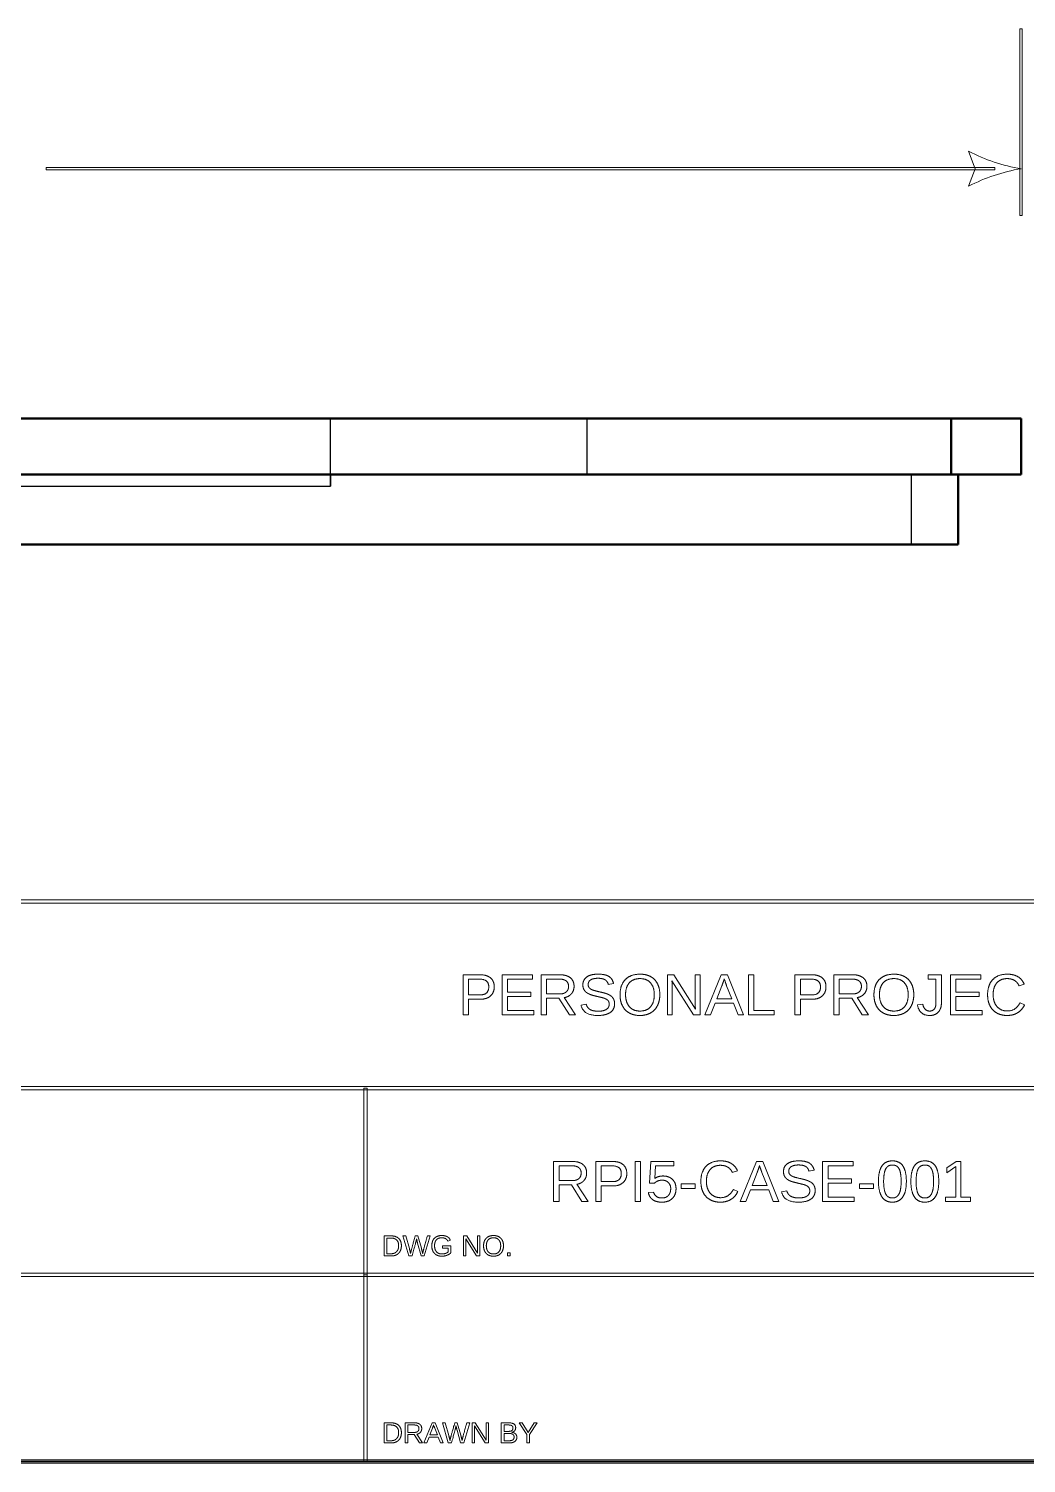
# Model space of a CAD drawing. Header units: millimetres. Extents: x 4 to 410, y 10 to 287.
# Drawn here: x 293.6 to 336.3, y 9.9 to 71.4 of the extents above; entities that cross this region are included whole.
import ezdxf

# ---------------------------------------------------------------- set-up
doc = ezdxf.new("R2010")
doc.units = ezdxf.units.MM
for name, color, linetype, lineweight in [('border', 7, 'Continuous', 35), ('dimensions', 7, 'Continuous', 13), ('hidden', 7, 'Continuous', 25), ('part', 7, 'Continuous', 50)]:
    doc.layers.add(name, color=color, linetype=linetype, lineweight=lineweight)

msp = doc.modelspace()

# ---------------------------------------------------------------- linework, layer by layer
at = {"layer": 'border'}
msp.add_line((10, 10), (410, 10), dxfattribs=at)
at = {"layer": 'dimensions'}
for p, q in [((336.15, 71.4), (336.05, 71.4)), ((336.05, 71.4), (336.05, 63.4)), ((336.15, 63.4), (336.15, 71.4)), ((333.85, 66.15), (334.131, 65.4)), ((294.311, 65.45), (294.311, 65.35)), ((334.975, 65.45), (294.311, 65.45)), ((294.311, 65.35), (334.975, 65.35)), ((334.131, 65.4), (333.85, 64.65)), ((334.975, 65.35), (334.975, 65.45)), ((336.05, 63.4), (336.15, 63.4)), ((410, 34.075), (240, 34.075)), ((240, 33.925), (410, 33.925)), ((312.189, 30.859), (312.189, 29.139)), ((312.913, 30.859), (312.189, 30.859)), ((313.856, 30.859), (313.856, 29.139)), ((315.161, 30.859), (313.856, 30.859)), ((315.161, 30.669), (315.161, 30.859)), ((315.524, 30.859), (315.524, 29.139)), ((316.333, 30.859), (315.524, 30.859)), ((320.941, 30.859), (320.941, 29.139)), ((321.212, 30.859), (320.941, 30.859)), ((322.142, 29.385), (321.212, 30.859)), ((322.128, 30.859), (322.128, 29.731)), ((322.338, 30.859), (322.128, 30.859)), ((322.338, 29.139), (322.338, 30.859)), ((323.248, 30.859), (322.546, 29.139)), ((323.513, 30.859), (323.248, 30.859)), ((324.204, 29.139), (323.513, 30.859)), ((324.414, 30.859), (324.414, 29.139)), ((324.647, 30.859), (324.414, 30.859)), ((324.647, 29.33), (324.647, 30.859)), ((326.406, 30.859), (326.406, 29.139)), ((327.13, 30.859), (326.406, 30.859)), ((328.074, 30.859), (328.074, 29.139)), ((328.883, 30.859), (328.074, 30.859)), ((332.12, 30.859), (332.12, 30.669)), ((332.683, 30.859), (332.12, 30.859)), ((332.683, 29.652), (332.683, 30.859)), ((333.074, 30.859), (333.074, 29.139)), ((334.379, 30.859), (333.074, 30.859)), ((334.379, 30.669), (334.379, 30.859)), ((312.422, 30.673), (312.885, 30.673)), ((312.422, 29.994), (312.422, 30.673)), ((314.089, 30.669), (315.161, 30.669)), ((314.089, 30.117), (314.089, 30.669)), ((315.757, 30.673), (316.31, 30.673)), ((315.757, 30.038), (315.757, 30.673)), ((318.407, 30.449), (318.636, 30.49)), ((321.136, 30.604), (322.057, 29.139)), ((321.143, 30.486), (321.136, 30.604)), ((321.149, 30.282), (321.143, 30.486)), ((321.149, 29.139), (321.149, 30.282)), ((323.057, 29.824), (323.276, 30.389)), ((323.367, 30.649), (323.378, 30.684)), ((323.378, 30.684), (323.411, 30.582)), ((323.479, 30.392), (323.7, 29.824)), ((326.639, 30.673), (327.102, 30.673)), ((326.639, 29.994), (326.639, 30.673)), ((328.307, 30.673), (328.86, 30.673)), ((328.307, 30.038), (328.307, 30.673)), ((332.12, 30.669), (332.451, 30.669)), ((332.451, 30.669), (332.451, 29.647)), ((333.307, 30.669), (334.379, 30.669)), ((333.307, 30.117), (333.307, 30.669)), ((336.01, 30.386), (336.23, 30.459)), ((312.894, 29.994), (312.422, 29.994)), ((312.422, 29.81), (312.927, 29.81)), ((312.422, 29.139), (312.422, 29.81)), ((315.088, 30.117), (314.089, 30.117)), ((314.089, 29.929), (315.088, 29.929)), ((314.089, 29.33), (314.089, 29.929)), ((315.088, 29.929), (315.088, 30.117)), ((316.32, 30.038), (315.757, 30.038)), ((315.757, 29.854), (316.293, 29.854)), ((315.757, 29.139), (315.757, 29.854)), ((316.293, 29.854), (316.74, 29.139)), ((317.008, 29.139), (316.52, 29.88)), ((317.463, 29.597), (317.238, 29.552)), ((322.788, 29.139), (322.986, 29.642)), ((322.986, 29.642), (323.77, 29.642)), ((323.7, 29.824), (323.057, 29.824)), ((323.77, 29.642), (323.966, 29.139)), ((327.112, 29.994), (326.639, 29.994)), ((326.639, 29.81), (327.145, 29.81)), ((326.639, 29.139), (326.639, 29.81)), ((328.87, 30.038), (328.307, 30.038)), ((328.307, 29.854), (328.843, 29.854)), ((328.307, 29.139), (328.307, 29.854)), ((328.843, 29.854), (329.29, 29.139)), ((329.558, 29.139), (329.07, 29.88)), ((331.886, 29.604), (331.658, 29.567)), ((334.305, 30.117), (333.307, 30.117)), ((333.307, 29.929), (334.305, 29.929)), ((333.307, 29.33), (333.307, 29.929)), ((334.305, 29.929), (334.305, 30.117)), ((336.246, 29.569), (336.056, 29.664)), ((312.189, 29.139), (312.422, 29.139)), ((313.856, 29.139), (315.211, 29.139)), ((315.211, 29.33), (314.089, 29.33)), ((315.211, 29.139), (315.211, 29.33)), ((315.524, 29.139), (315.757, 29.139)), ((316.74, 29.139), (317.008, 29.139)), ((320.941, 29.139), (321.149, 29.139)), ((322.057, 29.139), (322.338, 29.139)), ((322.546, 29.139), (322.788, 29.139)), ((323.966, 29.139), (324.204, 29.139)), ((324.414, 29.139), (325.516, 29.139)), ((325.516, 29.33), (324.647, 29.33)), ((325.516, 29.139), (325.516, 29.33)), ((326.406, 29.139), (326.639, 29.139)), ((328.074, 29.139), (328.307, 29.139)), ((329.29, 29.139), (329.558, 29.139)), ((333.074, 29.139), (334.429, 29.139)), ((334.429, 29.33), (333.307, 29.33)), ((334.429, 29.139), (334.429, 29.33)), ((410, 26.075), (240, 26.075)), ((240, 25.925), (410, 25.925)), ((307.925, 26), (307.925, 18)), ((308.075, 26), (307.925, 26)), ((308.075, 18), (308.075, 26)), ((316.063, 22.859), (316.063, 21.139)), ((316.872, 22.859), (316.063, 22.859)), ((317.868, 22.859), (317.868, 21.139)), ((318.592, 22.859), (317.868, 22.859)), ((319.561, 22.859), (319.561, 21.139)), ((319.794, 22.859), (319.561, 22.859)), ((319.794, 21.139), (319.794, 22.859)), ((320.233, 22.859), (320.175, 21.934)), ((321.21, 22.859), (320.233, 22.859)), ((321.21, 22.673), (321.21, 22.859)), ((324.76, 22.859), (324.058, 21.139)), ((325.025, 22.859), (324.76, 22.859)), ((325.716, 21.139), (325.025, 22.859)), ((327.593, 22.859), (327.593, 21.139)), ((328.898, 22.859), (327.593, 22.859)), ((328.898, 22.669), (328.898, 22.859)), ((333.316, 22.859), (332.91, 22.58)), ((333.519, 22.859), (333.316, 22.859)), ((333.519, 21.326), (333.519, 22.859)), ((316.296, 22.673), (316.849, 22.673)), ((316.296, 22.038), (316.296, 22.673)), ((318.101, 22.673), (318.564, 22.673)), ((318.101, 21.994), (318.101, 22.673)), ((320.4, 22.127), (320.433, 22.673)), ((320.433, 22.673), (321.21, 22.673)), ((323.721, 22.386), (323.942, 22.459)), ((324.568, 21.824), (324.788, 22.389)), ((324.879, 22.649), (324.89, 22.684)), ((324.89, 22.684), (324.922, 22.582)), ((324.991, 22.392), (325.212, 21.824)), ((327.004, 22.449), (327.233, 22.49)), ((327.827, 22.669), (328.898, 22.669)), ((327.827, 22.117), (327.827, 22.669)), ((332.91, 22.372), (333.298, 22.649)), ((332.91, 22.58), (332.91, 22.372)), ((333.298, 22.649), (333.298, 21.326)), ((316.859, 22.038), (316.296, 22.038)), ((316.296, 21.854), (316.832, 21.854)), ((316.296, 21.139), (316.296, 21.854)), ((316.832, 21.854), (317.278, 21.139)), ((317.547, 21.139), (317.059, 21.88)), ((318.574, 21.994), (318.101, 21.994)), ((318.101, 21.81), (318.607, 21.81)), ((318.101, 21.139), (318.101, 21.81)), ((320.347, 21.55), (320.125, 21.524)), ((320.175, 21.934), (320.39, 21.934)), ((321.526, 21.901), (321.526, 21.706)), ((322.137, 21.901), (321.526, 21.901)), ((321.526, 21.706), (322.137, 21.706)), ((322.137, 21.706), (322.137, 21.901)), ((323.958, 21.569), (323.768, 21.664)), ((324.3, 21.139), (324.498, 21.642)), ((324.498, 21.642), (325.281, 21.642)), ((325.212, 21.824), (324.568, 21.824)), ((325.281, 21.642), (325.478, 21.139)), ((326.06, 21.597), (325.834, 21.552)), ((328.825, 22.117), (327.827, 22.117)), ((327.827, 21.929), (328.825, 21.929)), ((327.827, 21.33), (327.827, 21.929)), ((328.825, 21.929), (328.825, 22.117)), ((329.167, 21.901), (329.167, 21.706)), ((329.777, 21.901), (329.167, 21.901)), ((329.167, 21.706), (329.777, 21.706)), ((329.777, 21.706), (329.777, 21.901)), ((316.063, 21.139), (316.296, 21.139)), ((317.278, 21.139), (317.547, 21.139)), ((317.868, 21.139), (318.101, 21.139)), ((319.561, 21.139), (319.794, 21.139)), ((324.058, 21.139), (324.3, 21.139)), ((325.478, 21.139), (325.716, 21.139)), ((327.593, 21.139), (328.948, 21.139)), ((328.948, 21.33), (327.827, 21.33)), ((328.948, 21.139), (328.948, 21.33)), ((332.859, 21.326), (332.859, 21.139)), ((333.298, 21.326), (332.859, 21.326)), ((332.859, 21.139), (333.937, 21.139)), ((333.937, 21.326), (333.519, 21.326)), ((333.937, 21.139), (333.937, 21.326)), ((308.8, 19.672), (308.8, 18.812)), ((309.084, 19.672), (308.8, 19.672)), ((309.606, 19.672), (309.859, 18.812)), ((309.727, 19.672), (309.606, 19.672)), ((309.882, 19.126), (309.727, 19.672)), ((310.247, 19.672), (310.135, 19.672)), ((310.397, 19.137), (310.247, 19.672)), ((310.522, 18.812), (310.776, 19.672)), ((310.776, 19.672), (310.654, 19.672)), ((312.202, 19.672), (312.202, 18.812)), ((312.338, 19.672), (312.202, 19.672)), ((312.803, 18.935), (312.338, 19.672)), ((312.795, 19.672), (312.795, 19.108)), ((312.9, 19.672), (312.795, 19.672)), ((312.9, 18.812), (312.9, 19.672)), ((308.917, 19.579), (309.082, 19.579)), ((308.917, 18.906), (308.917, 19.579)), ((310.234, 19.358), (310.383, 18.812)), ((311.295, 19.243), (311.295, 19.145)), ((311.659, 19.243), (311.295, 19.243)), ((311.295, 19.145), (311.551, 19.145)), ((311.529, 19.449), (311.64, 19.482)), ((311.551, 19.145), (311.551, 18.99)), ((311.659, 18.946), (311.659, 19.243)), ((312.3, 19.545), (312.76, 18.812)), ((312.303, 19.485), (312.3, 19.545)), ((312.306, 19.383), (312.303, 19.485)), ((312.306, 18.812), (312.306, 19.383)), ((308.8, 18.812), (309.122, 18.812)), ((309.108, 18.906), (308.917, 18.906)), ((309.859, 18.812), (309.998, 18.812)), ((310.383, 18.812), (310.522, 18.812)), ((310.456, 18.936), (310.45, 18.915)), ((312.202, 18.812), (312.306, 18.812)), ((312.76, 18.812), (312.9, 18.812)), ((314.089, 18.946), (314.089, 18.812)), ((314.208, 18.946), (314.089, 18.946)), ((314.089, 18.812), (314.208, 18.812)), ((314.208, 18.812), (314.208, 18.946)), ((410, 18.075), (240, 18.075)), ((240, 17.925), (410, 17.925)), ((307.925, 18), (308.075, 18)), ((307.925, 18), (307.925, 10)), ((308.075, 18), (307.925, 18)), ((308.075, 10), (308.075, 18)), ((308.8, 11.66), (308.8, 10.8)), ((309.084, 11.66), (308.8, 11.66)), ((308.917, 11.567), (309.082, 11.567)), ((308.917, 10.893), (308.917, 11.567)), ((309.703, 11.66), (309.703, 10.8)), ((310.107, 11.66), (309.703, 11.66)), ((309.819, 11.567), (310.096, 11.567)), ((309.819, 11.249), (309.819, 11.567)), ((310.101, 11.249), (309.819, 11.249)), ((309.819, 11.157), (310.087, 11.157)), ((309.819, 10.8), (309.819, 11.157)), ((310.087, 11.157), (310.311, 10.8)), ((310.445, 10.8), (310.201, 11.17)), ((310.856, 11.66), (310.505, 10.8)), ((310.76, 11.142), (310.87, 11.425)), ((311.082, 11.142), (310.76, 11.142)), ((310.989, 11.66), (310.856, 11.66)), ((310.915, 11.555), (310.921, 11.572)), ((310.921, 11.572), (310.937, 11.521)), ((310.972, 11.426), (311.082, 11.142)), ((311.334, 10.8), (310.989, 11.66)), ((311.296, 11.66), (311.549, 10.8)), ((311.417, 11.66), (311.296, 11.66)), ((311.572, 11.114), (311.417, 11.66)), ((311.937, 11.66), (311.826, 11.66)), ((311.924, 11.346), (312.073, 10.8)), ((312.087, 11.125), (311.937, 11.66)), ((312.212, 10.8), (312.466, 11.66)), ((312.466, 11.66), (312.344, 11.66)), ((312.573, 11.66), (312.573, 10.8)), ((312.708, 11.66), (312.573, 11.66)), ((312.67, 11.532), (313.13, 10.8)), ((312.673, 11.473), (312.67, 11.532)), ((312.676, 11.371), (312.673, 11.473)), ((312.676, 10.8), (312.676, 11.371)), ((313.173, 10.923), (312.708, 11.66)), ((313.166, 11.66), (313.166, 11.096)), ((313.271, 11.66), (313.166, 11.66)), ((313.271, 10.8), (313.271, 11.66)), ((313.823, 11.66), (313.823, 10.8)), ((314.135, 11.66), (313.823, 11.66)), ((313.939, 11.567), (314.135, 11.567)), ((313.939, 11.294), (313.939, 11.567)), ((314.135, 11.294), (313.939, 11.294)), ((313.939, 11.203), (314.156, 11.203)), ((313.939, 10.893), (313.939, 11.203)), ((314.581, 11.66), (314.912, 11.156)), ((314.709, 11.66), (314.581, 11.66)), ((314.971, 11.25), (314.709, 11.66)), ((314.912, 11.156), (314.912, 10.8)), ((315.232, 11.66), (314.971, 11.25)), ((315.028, 11.156), (315.36, 11.66)), ((315.028, 10.8), (315.028, 11.156)), ((315.36, 11.66), (315.232, 11.66)), ((308.8, 10.8), (309.122, 10.8)), ((309.108, 10.893), (308.917, 10.893)), ((309.703, 10.8), (309.819, 10.8)), ((310.311, 10.8), (310.445, 10.8)), ((310.505, 10.8), (310.626, 10.8)), ((310.626, 10.8), (310.725, 11.051)), ((310.725, 11.051), (311.117, 11.051)), ((311.117, 11.051), (311.215, 10.8)), ((311.215, 10.8), (311.334, 10.8)), ((311.549, 10.8), (311.688, 10.8)), ((312.073, 10.8), (312.212, 10.8)), ((312.146, 10.924), (312.14, 10.903)), ((312.573, 10.8), (312.676, 10.8)), ((313.13, 10.8), (313.271, 10.8)), ((313.823, 10.8), (314.172, 10.8)), ((314.166, 10.893), (313.939, 10.893)), ((314.912, 10.8), (315.028, 10.8)), ((410, 10.075), (240, 10.075)), ((240, 9.925), (410, 9.925)), ((307.925, 10), (308.075, 10))]:
    msp.add_line(p, q, dxfattribs=at)
for centre, start, end in [((337.35, 72.9), -117.40758, -99.46232), ((337.35, 57.9), 99.46232, 117.40758)]:
    msp.add_arc(centre, 7.603, start, end, dxfattribs=at)
for points in [[(312.913, 30.859), (313.202, 30.859), (313.361, 30.724)], [(316.333, 30.859), (316.624, 30.859), (316.782, 30.729)], [(317.318, 30.425), (317.318, 30.646), (317.487, 30.765)], [(317.487, 30.765), (317.656, 30.885), (317.971, 30.885)], [(317.971, 30.885), (318.264, 30.885), (318.419, 30.795)], [(318.419, 30.795), (318.574, 30.706), (318.636, 30.49)], [(319.136, 30.652), (319.362, 30.885), (319.764, 30.885)], [(319.764, 30.885), (320.027, 30.885), (320.22, 30.781)], [(320.22, 30.781), (320.413, 30.676), (320.515, 30.477)], [(327.13, 30.859), (327.419, 30.859), (327.578, 30.724)], [(328.883, 30.859), (329.174, 30.859), (329.332, 30.729)], [(330.018, 30.652), (330.244, 30.885), (330.647, 30.885)], [(330.647, 30.885), (330.909, 30.885), (331.102, 30.781)], [(331.102, 30.781), (331.295, 30.676), (331.397, 30.477)], [(334.885, 30.652), (335.107, 30.885), (335.5, 30.885)], [(335.5, 30.885), (335.775, 30.885), (335.959, 30.778)], [(335.959, 30.778), (336.144, 30.67), (336.23, 30.459)], [(313.285, 30.339), (313.285, 30.673), (312.885, 30.673)], [(312.894, 29.994), (313.285, 29.994), (313.285, 30.339)], [(313.519, 30.342), (313.519, 30.098), (313.36, 29.954)], [(313.361, 30.724), (313.519, 30.588), (313.519, 30.342)], [(316.603, 30.594), (316.501, 30.673), (316.31, 30.673)], [(316.32, 30.038), (316.504, 30.038), (316.605, 30.124)], [(316.705, 30.365), (316.705, 30.515), (316.603, 30.594)], [(316.605, 30.124), (316.705, 30.21), (316.705, 30.365)], [(316.782, 30.729), (316.94, 30.599), (316.94, 30.367)], [(316.94, 30.367), (316.94, 30.176), (316.828, 30.045)], [(317.35, 30.254), (317.318, 30.328), (317.318, 30.425)], [(317.444, 30.124), (317.383, 30.179), (317.35, 30.254)], [(317.61, 30.023), (317.505, 30.068), (317.444, 30.124)], [(317.654, 30.641), (317.545, 30.573), (317.545, 30.437)], [(317.545, 30.437), (317.545, 30.358), (317.587, 30.306)], [(317.587, 30.306), (317.629, 30.254), (317.709, 30.218)], [(317.969, 30.709), (317.762, 30.709), (317.654, 30.641)], [(317.709, 30.218), (317.788, 30.182), (318.025, 30.129)], [(318.263, 30.648), (318.157, 30.709), (317.969, 30.709)], [(318.025, 30.129), (318.104, 30.111), (318.183, 30.092)], [(318.407, 30.449), (318.369, 30.586), (318.263, 30.648)], [(318.91, 30.007), (318.91, 30.42), (319.136, 30.652)], [(319.308, 30.514), (319.147, 30.333), (319.147, 30.007)], [(319.764, 30.695), (319.469, 30.695), (319.308, 30.514)], [(320.218, 30.511), (320.057, 30.695), (319.764, 30.695)], [(320.378, 30.007), (320.378, 30.328), (320.218, 30.511)], [(320.515, 30.477), (320.616, 30.278), (320.616, 30.007)], [(323.367, 30.649), (323.336, 30.548), (323.276, 30.389)], [(323.479, 30.392), (323.445, 30.476), (323.411, 30.582)], [(327.502, 30.339), (327.502, 30.673), (327.102, 30.673)], [(327.112, 29.994), (327.502, 29.994), (327.502, 30.339)], [(327.578, 30.724), (327.737, 30.588), (327.737, 30.342)], [(327.737, 30.342), (327.737, 30.098), (327.578, 29.954)], [(329.153, 30.594), (329.052, 30.673), (328.86, 30.673)], [(328.87, 30.038), (329.054, 30.038), (329.155, 30.124)], [(329.255, 30.365), (329.255, 30.515), (329.153, 30.594)], [(329.155, 30.124), (329.255, 30.21), (329.255, 30.365)], [(329.332, 30.729), (329.49, 30.599), (329.49, 30.367)], [(329.49, 30.367), (329.49, 30.176), (329.378, 30.045)], [(329.792, 30.007), (329.792, 30.42), (330.018, 30.652)], [(330.19, 30.514), (330.029, 30.333), (330.029, 30.007)], [(330.647, 30.695), (330.352, 30.695), (330.19, 30.514)], [(331.1, 30.511), (330.94, 30.695), (330.647, 30.695)], [(331.261, 30.007), (331.261, 30.328), (331.1, 30.511)], [(331.397, 30.477), (331.499, 30.278), (331.499, 30.007)], [(334.663, 30.007), (334.663, 30.419), (334.885, 30.652)], [(335.059, 30.511), (334.9, 30.327), (334.9, 30.007)], [(335.503, 30.695), (335.217, 30.695), (335.059, 30.511)], [(335.817, 30.615), (335.685, 30.695), (335.503, 30.695)], [(336.01, 30.386), (335.95, 30.536), (335.817, 30.615)], [(313.36, 29.954), (313.201, 29.81), (312.927, 29.81)], [(316.828, 30.045), (316.716, 29.915), (316.52, 29.88)], [(317.966, 29.115), (317.338, 29.115), (317.238, 29.552)], [(317.463, 29.597), (317.502, 29.442), (317.629, 29.37)], [(317.92, 29.933), (317.716, 29.978), (317.61, 30.023)], [(318.134, 29.883), (318.037, 29.906), (317.92, 29.933)], [(318.3, 29.825), (318.23, 29.86), (318.134, 29.883)], [(318.183, 30.092), (318.262, 30.073), (318.334, 30.047)], [(318.408, 29.739), (318.369, 29.791), (318.3, 29.825)], [(318.323, 29.374), (318.446, 29.452), (318.446, 29.602)], [(318.334, 30.047), (318.406, 30.021), (318.469, 29.985)], [(318.446, 29.602), (318.446, 29.686), (318.408, 29.739)], [(318.469, 29.985), (318.531, 29.95), (318.578, 29.899)], [(318.677, 29.614), (318.677, 29.376), (318.491, 29.246)], [(318.578, 29.899), (318.624, 29.847), (318.651, 29.778)], [(318.651, 29.778), (318.677, 29.708), (318.677, 29.614)], [(319.011, 29.533), (318.91, 29.736), (318.91, 30.007)], [(319.305, 29.222), (319.113, 29.33), (319.011, 29.533)], [(319.147, 30.007), (319.147, 29.684), (319.31, 29.494)], [(320.513, 29.535), (320.41, 29.332), (320.217, 29.224)], [(320.219, 29.488), (320.378, 29.672), (320.378, 30.007)], [(320.616, 30.007), (320.616, 29.738), (320.513, 29.535)], [(322.142, 29.385), (322.128, 29.624), (322.128, 29.731)], [(327.578, 29.954), (327.418, 29.81), (327.145, 29.81)], [(329.378, 30.045), (329.266, 29.915), (329.07, 29.88)], [(329.894, 29.533), (329.792, 29.736), (329.792, 30.007)], [(330.187, 29.222), (329.995, 29.33), (329.894, 29.533)], [(330.029, 30.007), (330.029, 29.684), (330.192, 29.494)], [(331.396, 29.535), (331.293, 29.332), (331.1, 29.224)], [(331.102, 29.488), (331.261, 29.672), (331.261, 30.007)], [(331.499, 30.007), (331.499, 29.738), (331.396, 29.535)], [(332.177, 29.115), (331.74, 29.115), (331.658, 29.567)], [(331.886, 29.604), (331.908, 29.463), (331.985, 29.384)], [(332.378, 29.391), (332.451, 29.479), (332.451, 29.647)], [(332.683, 29.652), (332.683, 29.402), (332.548, 29.258)], [(334.763, 29.532), (334.663, 29.733), (334.663, 30.007)], [(335.052, 29.223), (334.862, 29.331), (334.763, 29.532)], [(334.9, 30.007), (334.9, 29.691), (335.065, 29.499)], [(335.513, 29.307), (335.874, 29.307), (336.056, 29.664)], [(336.246, 29.569), (336.14, 29.347), (335.948, 29.231)], [(317.629, 29.37), (317.756, 29.297), (317.975, 29.297)], [(318.491, 29.246), (318.304, 29.115), (317.966, 29.115)], [(317.975, 29.297), (318.201, 29.297), (318.323, 29.374)], [(319.762, 29.115), (319.497, 29.115), (319.305, 29.222)], [(319.31, 29.494), (319.473, 29.304), (319.762, 29.304)], [(319.762, 29.304), (320.06, 29.304), (320.219, 29.488)], [(320.217, 29.224), (320.024, 29.115), (319.762, 29.115)], [(330.645, 29.115), (330.38, 29.115), (330.187, 29.222)], [(330.192, 29.494), (330.355, 29.304), (330.645, 29.304)], [(330.645, 29.304), (330.942, 29.304), (331.102, 29.488)], [(331.1, 29.224), (330.907, 29.115), (330.645, 29.115)], [(331.985, 29.384), (332.062, 29.304), (332.178, 29.304)], [(332.548, 29.258), (332.412, 29.115), (332.177, 29.115)], [(332.178, 29.304), (332.305, 29.304), (332.378, 29.391)], [(335.502, 29.115), (335.242, 29.115), (335.052, 29.223)], [(335.065, 29.499), (335.231, 29.307), (335.513, 29.307)], [(335.948, 29.231), (335.756, 29.115), (335.502, 29.115)], [(316.872, 22.859), (317.162, 22.859), (317.321, 22.729)], [(318.592, 22.859), (318.881, 22.859), (319.04, 22.724)], [(322.597, 22.652), (322.819, 22.885), (323.212, 22.885)], [(323.212, 22.885), (323.487, 22.885), (323.671, 22.778)], [(323.671, 22.778), (323.856, 22.67), (323.942, 22.459)], [(325.915, 22.425), (325.915, 22.646), (326.084, 22.765)], [(326.084, 22.765), (326.253, 22.885), (326.568, 22.885)], [(326.568, 22.885), (326.861, 22.885), (327.016, 22.795)], [(327.016, 22.795), (327.171, 22.706), (327.233, 22.49)], [(330.131, 22.664), (330.275, 22.885), (330.588, 22.885)], [(330.588, 22.885), (330.892, 22.885), (331.036, 22.662)], [(331.521, 22.664), (331.666, 22.885), (331.978, 22.885)], [(331.978, 22.885), (332.282, 22.885), (332.427, 22.662)], [(317.142, 22.594), (317.04, 22.673), (316.849, 22.673)], [(317.244, 22.365), (317.244, 22.515), (317.142, 22.594)], [(317.144, 22.124), (317.244, 22.21), (317.244, 22.365)], [(317.321, 22.729), (317.479, 22.599), (317.479, 22.367)], [(317.479, 22.367), (317.479, 22.176), (317.367, 22.045)], [(318.964, 22.339), (318.964, 22.673), (318.564, 22.673)], [(318.574, 21.994), (318.964, 21.994), (318.964, 22.339)], [(319.199, 22.342), (319.199, 22.098), (319.039, 21.954)], [(319.04, 22.724), (319.199, 22.588), (319.199, 22.342)], [(320.4, 22.127), (320.543, 22.237), (320.755, 22.237)], [(320.755, 22.237), (321.009, 22.237), (321.16, 22.088)], [(322.375, 22.007), (322.375, 22.419), (322.597, 22.652)], [(322.77, 22.511), (322.612, 22.327), (322.612, 22.007)], [(323.215, 22.695), (322.929, 22.695), (322.77, 22.511)], [(323.529, 22.615), (323.397, 22.695), (323.215, 22.695)], [(323.721, 22.386), (323.661, 22.536), (323.529, 22.615)], [(324.879, 22.649), (324.848, 22.548), (324.788, 22.389)], [(324.991, 22.392), (324.957, 22.476), (324.922, 22.582)], [(325.947, 22.254), (325.915, 22.328), (325.915, 22.425)], [(326.041, 22.124), (325.98, 22.179), (325.947, 22.254)], [(326.251, 22.641), (326.142, 22.573), (326.142, 22.437)], [(326.142, 22.437), (326.142, 22.358), (326.184, 22.306)], [(326.184, 22.306), (326.226, 22.254), (326.306, 22.218)], [(326.566, 22.709), (326.359, 22.709), (326.251, 22.641)], [(326.306, 22.218), (326.385, 22.182), (326.622, 22.129)], [(326.86, 22.648), (326.754, 22.709), (326.566, 22.709)], [(327.004, 22.449), (326.966, 22.586), (326.86, 22.648)], [(329.986, 22), (329.986, 22.443), (330.131, 22.664)], [(330.297, 22.542), (330.208, 22.377), (330.208, 22)], [(330.588, 22.707), (330.385, 22.707), (330.297, 22.542)], [(330.872, 22.54), (330.786, 22.707), (330.588, 22.707)], [(330.958, 22), (330.958, 22.372), (330.872, 22.54)], [(331.036, 22.662), (331.181, 22.438), (331.181, 22)], [(331.376, 22), (331.376, 22.443), (331.521, 22.664)], [(331.687, 22.542), (331.599, 22.377), (331.599, 22)], [(331.978, 22.707), (331.776, 22.707), (331.687, 22.542)], [(332.262, 22.54), (332.176, 22.707), (331.978, 22.707)], [(332.348, 22), (332.348, 22.372), (332.262, 22.54)], [(332.427, 22.662), (332.571, 22.438), (332.571, 22)], [(316.859, 22.038), (317.043, 22.038), (317.144, 22.124)], [(317.367, 22.045), (317.255, 21.915), (317.059, 21.88)], [(319.039, 21.954), (318.88, 21.81), (318.607, 21.81)], [(320.312, 21.22), (320.164, 21.325), (320.125, 21.524)], [(320.347, 21.55), (320.417, 21.294), (320.705, 21.294)], [(320.544, 22.029), (320.467, 22.001), (320.39, 21.934)], [(320.71, 22.057), (320.621, 22.057), (320.544, 22.029)], [(320.981, 21.957), (320.881, 22.057), (320.71, 22.057)], [(321.082, 21.695), (321.082, 21.857), (320.981, 21.957)], [(320.982, 21.401), (321.082, 21.508), (321.082, 21.695)], [(321.31, 21.7), (321.31, 21.427), (321.149, 21.271)], [(321.16, 22.088), (321.31, 21.939), (321.31, 21.7)], [(322.474, 21.532), (322.375, 21.733), (322.375, 22.007)], [(322.764, 21.223), (322.574, 21.331), (322.474, 21.532)], [(322.612, 22.007), (322.612, 21.691), (322.777, 21.499)], [(323.224, 21.307), (323.586, 21.307), (323.768, 21.664)], [(323.958, 21.569), (323.852, 21.347), (323.66, 21.231)], [(326.563, 21.115), (325.934, 21.115), (325.834, 21.552)], [(326.207, 22.023), (326.102, 22.068), (326.041, 22.124)], [(326.06, 21.597), (326.099, 21.442), (326.226, 21.37)], [(326.517, 21.933), (326.313, 21.978), (326.207, 22.023)], [(326.73, 21.883), (326.634, 21.906), (326.517, 21.933)], [(326.622, 22.129), (326.701, 22.111), (326.78, 22.092)], [(326.896, 21.825), (326.827, 21.86), (326.73, 21.883)], [(326.78, 22.092), (326.859, 22.073), (326.931, 22.047)], [(327.004, 21.739), (326.966, 21.791), (326.896, 21.825)], [(326.92, 21.374), (327.043, 21.452), (327.043, 21.602)], [(326.931, 22.047), (327.003, 22.021), (327.065, 21.985)], [(327.043, 21.602), (327.043, 21.686), (327.004, 21.739)], [(327.065, 21.985), (327.128, 21.95), (327.175, 21.899)], [(327.274, 21.614), (327.274, 21.376), (327.087, 21.246)], [(327.175, 21.899), (327.221, 21.847), (327.247, 21.778)], [(327.247, 21.778), (327.274, 21.708), (327.274, 21.614)], [(330.135, 21.341), (329.986, 21.567), (329.986, 22)], [(330.208, 22), (330.208, 21.634), (330.298, 21.464)], [(330.867, 21.468), (330.958, 21.641), (330.958, 22)], [(331.181, 22), (331.181, 21.569), (331.029, 21.342)], [(331.525, 21.341), (331.376, 21.567), (331.376, 22)], [(331.599, 22), (331.599, 21.634), (331.688, 21.464)], [(332.258, 21.468), (332.348, 21.641), (332.348, 22)], [(332.571, 22), (332.571, 21.569), (332.419, 21.342)], [(320.7, 21.115), (320.46, 21.115), (320.312, 21.22)], [(321.149, 21.271), (320.987, 21.115), (320.7, 21.115)], [(320.705, 21.294), (320.882, 21.294), (320.982, 21.401)], [(323.214, 21.115), (322.953, 21.115), (322.764, 21.223)], [(322.777, 21.499), (322.943, 21.307), (323.224, 21.307)], [(323.66, 21.231), (323.467, 21.115), (323.214, 21.115)], [(326.226, 21.37), (326.353, 21.297), (326.572, 21.297)], [(327.087, 21.246), (326.901, 21.115), (326.563, 21.115)], [(326.572, 21.297), (326.797, 21.297), (326.92, 21.374)], [(330.58, 21.115), (330.284, 21.115), (330.135, 21.341)], [(330.298, 21.464), (330.388, 21.294), (330.583, 21.294)], [(331.029, 21.342), (330.877, 21.115), (330.58, 21.115)], [(330.583, 21.294), (330.777, 21.294), (330.867, 21.468)], [(331.971, 21.115), (331.674, 21.115), (331.525, 21.341)], [(331.688, 21.464), (331.778, 21.294), (331.973, 21.294)], [(332.419, 21.342), (332.267, 21.115), (331.971, 21.115)], [(331.973, 21.294), (332.167, 21.294), (332.258, 21.468)], [(309.084, 19.672), (309.303, 19.672), (309.422, 19.563)], [(309.966, 19.061), (309.985, 19.141), (310.135, 19.672)], [(310.483, 19.051), (310.493, 19.095), (310.654, 19.672)], [(310.955, 19.57), (311.067, 19.685), (311.271, 19.685)], [(311.271, 19.685), (311.414, 19.685), (311.503, 19.637)], [(313.174, 19.569), (313.287, 19.685), (313.489, 19.685)], [(313.489, 19.685), (313.62, 19.685), (313.716, 19.633)], [(309.336, 19.495), (309.248, 19.579), (309.082, 19.579)], [(309.275, 18.947), (309.346, 18.989), (309.385, 19.067)], [(309.423, 19.251), (309.423, 19.411), (309.336, 19.495)], [(309.385, 19.067), (309.423, 19.145), (309.423, 19.251)], [(309.422, 19.563), (309.54, 19.453), (309.54, 19.251)], [(309.54, 19.251), (309.54, 19.118), (309.488, 19.018)], [(309.882, 19.126), (309.909, 19.023), (309.932, 18.915)], [(309.932, 18.915), (309.947, 18.982), (309.966, 19.061)], [(310.165, 19.424), (310.154, 19.376), (309.998, 18.812)], [(310.192, 19.542), (310.176, 19.471), (310.165, 19.424)], [(310.234, 19.358), (310.22, 19.41), (310.192, 19.542)], [(310.397, 19.137), (310.431, 19.006), (310.45, 18.915)], [(310.843, 19.246), (310.843, 19.456), (310.955, 19.57)], [(310.894, 19.008), (310.843, 19.109), (310.843, 19.246)], [(311.04, 19.5), (310.961, 19.41), (310.961, 19.246)], [(310.961, 19.246), (310.961, 19.083), (311.045, 18.989)], [(311.268, 19.59), (311.119, 19.59), (311.04, 19.5)], [(311.428, 19.556), (311.363, 19.59), (311.268, 19.59)], [(311.529, 19.449), (311.492, 19.523), (311.428, 19.556)], [(311.503, 19.637), (311.592, 19.589), (311.64, 19.482)], [(312.803, 18.935), (312.795, 19.055), (312.795, 19.108)], [(313.061, 19.246), (313.061, 19.452), (313.174, 19.569)], [(313.112, 19.009), (313.061, 19.111), (313.061, 19.246)], [(313.26, 19.499), (313.18, 19.409), (313.18, 19.246)], [(313.18, 19.246), (313.18, 19.084), (313.261, 18.99)], [(313.489, 19.59), (313.341, 19.59), (313.26, 19.499)], [(313.715, 19.498), (313.635, 19.59), (313.489, 19.59)], [(313.796, 19.246), (313.796, 19.407), (313.715, 19.498)], [(313.716, 19.633), (313.813, 19.581), (313.864, 19.481)], [(313.716, 18.986), (313.796, 19.078), (313.796, 19.246)], [(313.915, 19.246), (313.915, 19.111), (313.863, 19.01)], [(313.864, 19.481), (313.915, 19.382), (313.915, 19.246)], [(309.108, 18.906), (309.203, 18.906), (309.275, 18.947)], [(309.341, 18.865), (309.246, 18.812), (309.122, 18.812)], [(309.488, 19.018), (309.437, 18.918), (309.341, 18.865)], [(310.456, 18.936), (310.472, 19.006), (310.483, 19.051)], [(311.044, 18.854), (310.946, 18.907), (310.894, 19.008)], [(311.276, 18.8), (311.141, 18.8), (311.044, 18.854)], [(311.045, 18.989), (311.128, 18.895), (311.276, 18.895)], [(311.276, 18.895), (311.36, 18.895), (311.433, 18.92)], [(311.491, 18.838), (311.392, 18.8), (311.276, 18.8)], [(311.433, 18.92), (311.506, 18.946), (311.551, 18.99)], [(311.659, 18.946), (311.591, 18.876), (311.491, 18.838)], [(313.259, 18.854), (313.163, 18.907), (313.112, 19.009)], [(313.488, 18.8), (313.355, 18.8), (313.259, 18.854)], [(313.261, 18.99), (313.343, 18.895), (313.488, 18.895)], [(313.488, 18.895), (313.636, 18.895), (313.716, 18.986)], [(313.715, 18.854), (313.619, 18.8), (313.488, 18.8)], [(313.863, 19.01), (313.812, 18.909), (313.715, 18.854)], [(309.336, 11.483), (309.248, 11.567), (309.082, 11.567)], [(309.084, 11.66), (309.303, 11.66), (309.422, 11.55)], [(309.423, 11.239), (309.423, 11.399), (309.336, 11.483)], [(309.385, 11.055), (309.423, 11.133), (309.423, 11.239)], [(309.422, 11.55), (309.54, 11.441), (309.54, 11.239)], [(309.54, 11.239), (309.54, 11.106), (309.488, 11.006)], [(310.243, 11.527), (310.192, 11.567), (310.096, 11.567)], [(310.101, 11.249), (310.193, 11.249), (310.243, 11.292)], [(310.107, 11.66), (310.253, 11.66), (310.332, 11.595)], [(310.355, 11.253), (310.299, 11.188), (310.201, 11.17)], [(310.294, 11.413), (310.294, 11.488), (310.243, 11.527)], [(310.243, 11.292), (310.294, 11.335), (310.294, 11.413)], [(310.332, 11.595), (310.411, 11.53), (310.411, 11.414)], [(310.411, 11.414), (310.411, 11.318), (310.355, 11.253)], [(310.915, 11.555), (310.9, 11.504), (310.87, 11.425)], [(310.972, 11.426), (310.955, 11.468), (310.937, 11.521)], [(311.572, 11.114), (311.599, 11.011), (311.622, 10.903)], [(311.656, 11.049), (311.675, 11.128), (311.826, 11.66)], [(311.855, 11.412), (311.844, 11.364), (311.688, 10.8)], [(311.882, 11.53), (311.866, 11.459), (311.855, 11.412)], [(311.924, 11.346), (311.91, 11.398), (311.882, 11.53)], [(312.087, 11.125), (312.121, 10.993), (312.14, 10.903)], [(312.173, 11.038), (312.183, 11.083), (312.344, 11.66)], [(313.173, 10.923), (313.166, 11.042), (313.166, 11.096)], [(314.135, 11.66), (314.438, 11.66), (314.438, 11.451)], [(314.273, 11.537), (314.225, 11.567), (314.135, 11.567)], [(314.135, 11.294), (314.228, 11.294), (314.275, 11.329)], [(314.37, 11.051), (314.37, 11.203), (314.156, 11.203)], [(314.321, 11.437), (314.321, 11.507), (314.273, 11.537)], [(314.395, 11.323), (314.352, 11.271), (314.274, 11.253)], [(314.274, 11.253), (314.377, 11.241), (314.432, 11.185)], [(314.275, 11.329), (314.321, 11.365), (314.321, 11.437)], [(314.438, 11.451), (314.438, 11.375), (314.395, 11.323)], [(314.432, 11.185), (314.488, 11.128), (314.488, 11.042)], [(309.108, 10.893), (309.203, 10.893), (309.275, 10.935)], [(309.341, 10.853), (309.246, 10.8), (309.122, 10.8)], [(309.275, 10.935), (309.346, 10.976), (309.385, 11.055)], [(309.488, 11.006), (309.437, 10.906), (309.341, 10.853)], [(311.622, 10.903), (311.637, 10.97), (311.656, 11.049)], [(312.146, 10.924), (312.162, 10.994), (312.173, 11.038)], [(314.166, 10.893), (314.272, 10.893), (314.321, 10.933)], [(314.404, 10.864), (314.321, 10.8), (314.172, 10.8)], [(314.321, 10.933), (314.37, 10.973), (314.37, 11.051)], [(314.488, 11.042), (314.488, 10.928), (314.404, 10.864)]]:
    msp.add_open_spline(points, degree=2, dxfattribs=at)
at = {"layer": 'hidden'}
for p, q in [((246.9, 54.7), (333.1, 54.7)), ((306.5, 54.7), (252.5, 54.7)), ((317.5, 54.7), (262.5, 54.7)), ((317.5, 54.7), (262.5, 54.7)), ((317.5, 54.7), (262.5, 54.7)), ((317.5, 54.7), (262.5, 54.7)), ((317.5, 54.7), (262.5, 54.7)), ((317.5, 54.7), (262.5, 54.7)), ((317.5, 54.7), (262.5, 54.7)), ((317.5, 54.7), (262.5, 54.7)), ((317.5, 54.7), (262.5, 54.7)), ((317.5, 54.7), (262.5, 54.7)), ((317.5, 54.7), (262.5, 54.7)), ((317.5, 54.7), (262.5, 54.7)), ((317.5, 54.7), (262.5, 54.7)), ((317.5, 54.7), (306.5, 54.7)), ((306.5, 52.3), (306.5, 54.7)), ((306.5, 51.8), (306.5, 54.7)), ((317.5, 52.3), (317.5, 54.7)), ((317.5, 52.3), (317.5, 54.7)), ((317.5, 52.3), (317.5, 54.7)), ((317.5, 52.3), (317.5, 54.7)), ((317.5, 52.3), (317.5, 54.7)), ((317.5, 52.3), (317.5, 54.7)), ((317.5, 52.3), (317.5, 54.7)), ((317.5, 52.3), (317.5, 54.7)), ((317.5, 52.3), (317.5, 54.7)), ((317.5, 52.3), (317.5, 54.7)), ((317.5, 52.3), (317.5, 54.7)), ((317.5, 52.3), (317.5, 54.7)), ((317.5, 52.3), (317.5, 54.7)), ((317.5, 52.3), (317.5, 54.7)), ((333.1, 52.3), (333.1, 54.7)), ((336.1, 52.3), (336.1, 54.7)), ((246.6, 52.3), (333.4, 52.3)), ((246.6, 52.3), (333.4, 52.3)), ((246.9, 52.3), (333.1, 52.3)), ((248.6, 52.3), (331.4, 52.3)), ((317.5, 52.3), (262.5, 52.3)), ((317.5, 52.3), (262.5, 52.3)), ((317.5, 52.3), (262.5, 52.3)), ((317.5, 52.3), (262.5, 52.3)), ((317.5, 52.3), (262.5, 52.3)), ((317.5, 52.3), (262.5, 52.3)), ((317.5, 52.3), (262.5, 52.3)), ((317.5, 52.3), (262.5, 52.3)), ((317.5, 52.3), (262.5, 52.3)), ((317.5, 52.3), (262.5, 52.3)), ((317.5, 52.3), (262.5, 52.3)), ((317.5, 52.3), (262.5, 52.3)), ((317.5, 52.3), (262.5, 52.3)), ((317.5, 52.3), (306.5, 52.3)), ((306.5, 52.3), (306.5, 51.8)), ((306.5, 52.3), (331.4, 52.3)), ((331.4, 49.3), (331.4, 52.3)), ((331.4, 49.3), (331.4, 52.3)), ((333.4, 49.3), (333.4, 52.3)), ((252.5, 51.8), (306.5, 51.8)), ((252.5, 51.8), (306.5, 51.8)), ((246.6, 49.3), (333.4, 49.3)), ((248.6, 49.3), (331.4, 49.3)), ((248.6, 49.3), (331.4, 49.3))]:
    msp.add_line(p, q, dxfattribs=at)
for points in [[(336.1, 54.7), (336.091, 54.7), (336.081, 54.7), (336.053, 54.7), (336.025, 54.7), (335.978, 54.7), (335.932, 54.7), (335.867, 54.7), (335.803, 54.7), (335.722, 54.7), (335.64, 54.7), (335.543, 54.7), (335.445, 54.7), (335.333, 54.7), (335.221, 54.7), (335.096, 54.7), (334.97, 54.7), (334.833, 54.7), (334.696, 54.7), (334.549, 54.7), (334.402, 54.7), (334.246, 54.7), (334.091, 54.7), (333.929, 54.7), (333.768, 54.7), (333.437, 54.7), (333.1, 54.7)], [(336.1, 52.3), (336.091, 52.3), (336.081, 52.3), (336.053, 52.3), (336.025, 52.3), (335.978, 52.3), (335.932, 52.3), (335.867, 52.3), (335.803, 52.3), (335.722, 52.3), (335.64, 52.3), (335.543, 52.3), (335.445, 52.3), (335.333, 52.3), (335.221, 52.3), (335.096, 52.3), (334.97, 52.3), (334.833, 52.3), (334.696, 52.3), (334.549, 52.3), (334.402, 52.3), (334.246, 52.3), (334.091, 52.3), (333.929, 52.3), (333.768, 52.3), (333.437, 52.3), (333.1, 52.3)]]:
    msp.add_open_spline(points, degree=2, knots=[0, 0, 0, 0.071429, 0.071429, 0.142857, 0.142857, 0.214286, 0.214286, 0.285714, 0.285714, 0.357143, 0.357143, 0.428571, 0.428571, 0.5, 0.5, 0.571429, 0.571429, 0.642857, 0.642857, 0.714286, 0.714286, 0.785714, 0.785714, 0.857143, 0.857143, 1, 1, 1], dxfattribs=at)
at = {"layer": 'part'}
for p, q in [((246.9, 54.7), (333.1, 54.7)), ((333.1, 52.3), (333.1, 54.7)), ((336.1, 52.3), (336.1, 54.7)), ((246.9, 52.3), (333.1, 52.3)), ((333.4, 49.3), (333.4, 52.3)), ((246.6, 49.3), (333.4, 49.3))]:
    msp.add_line(p, q, dxfattribs=at)
for points in [[(336.1, 54.7), (336.091, 54.7), (336.081, 54.7), (336.053, 54.7), (336.025, 54.7), (335.978, 54.7), (335.932, 54.7), (335.867, 54.7), (335.803, 54.7), (335.722, 54.7), (335.64, 54.7), (335.543, 54.7), (335.445, 54.7), (335.333, 54.7), (335.221, 54.7), (335.096, 54.7), (334.97, 54.7), (334.833, 54.7), (334.696, 54.7), (334.549, 54.7), (334.402, 54.7), (334.246, 54.7), (334.091, 54.7), (333.929, 54.7), (333.768, 54.7), (333.437, 54.7), (333.1, 54.7)], [(336.1, 52.3), (336.091, 52.3), (336.081, 52.3), (336.053, 52.3), (336.025, 52.3), (335.978, 52.3), (335.932, 52.3), (335.867, 52.3), (335.803, 52.3), (335.722, 52.3), (335.64, 52.3), (335.543, 52.3), (335.445, 52.3), (335.333, 52.3), (335.221, 52.3), (335.096, 52.3), (334.97, 52.3), (334.833, 52.3), (334.696, 52.3), (334.549, 52.3), (334.402, 52.3), (334.246, 52.3), (334.091, 52.3), (333.929, 52.3), (333.768, 52.3), (333.437, 52.3), (333.1, 52.3)]]:
    msp.add_open_spline(points, degree=2, knots=[0, 0, 0, 0.071429, 0.071429, 0.142857, 0.142857, 0.214286, 0.214286, 0.285714, 0.285714, 0.357143, 0.357143, 0.428571, 0.428571, 0.5, 0.5, 0.571429, 0.571429, 0.642857, 0.642857, 0.714286, 0.714286, 0.785714, 0.785714, 0.857143, 0.857143, 1, 1, 1], dxfattribs=at)

doc.saveas('drawing.dxf')
